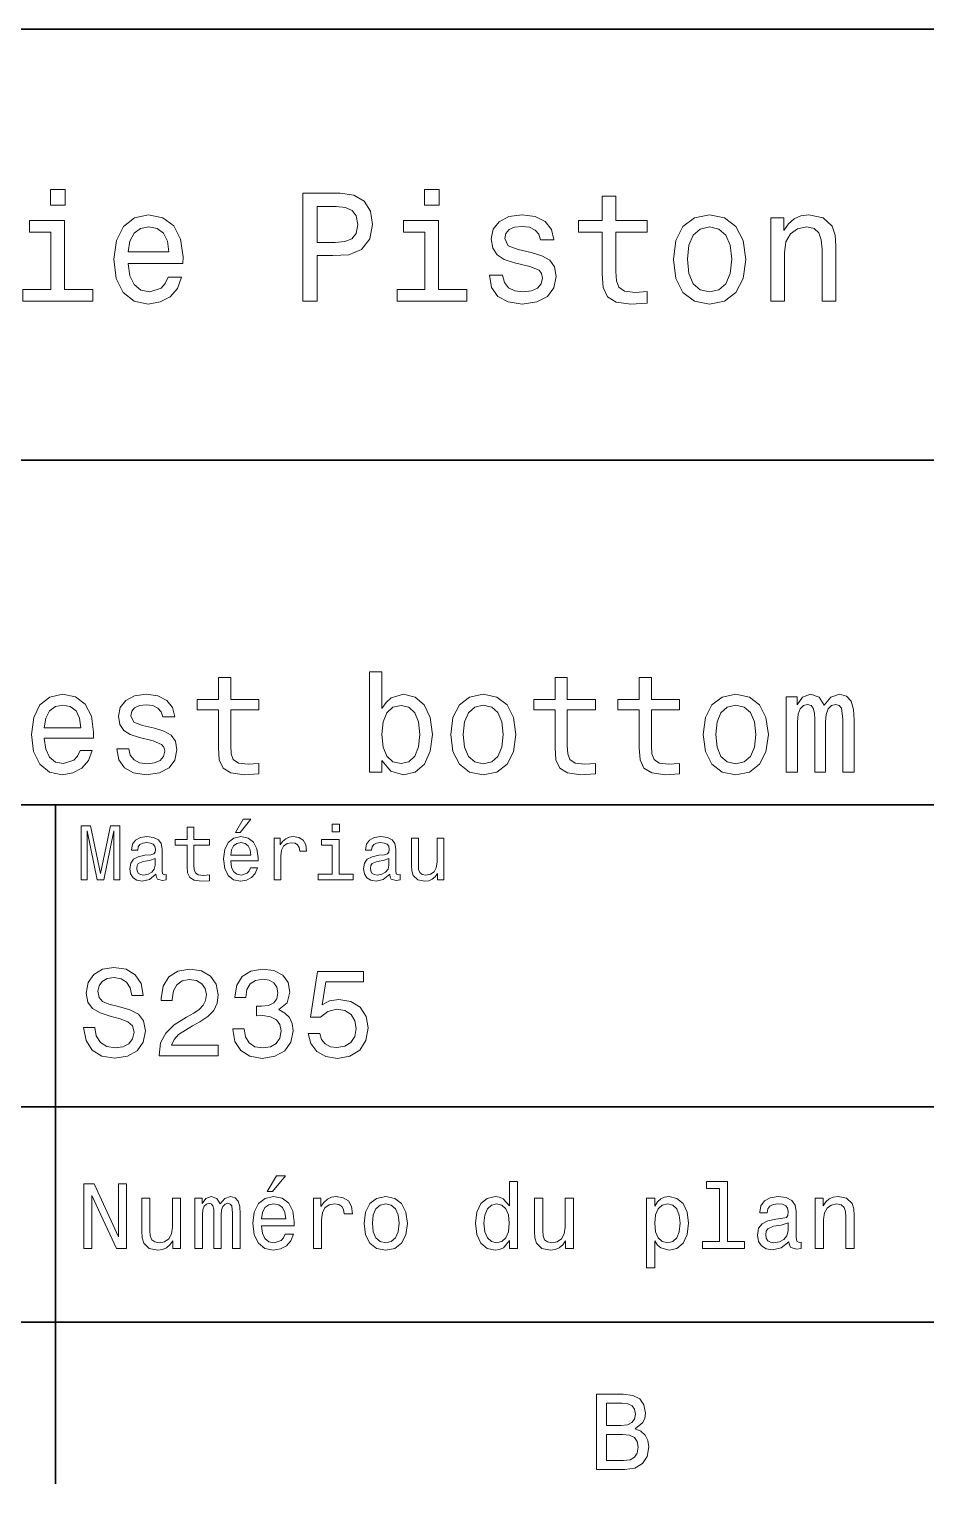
# Model space of a CAD drawing. Extents: x 0 to 420, y 0 to 297.
# Drawn here: x 313.8 to 355.4, y 2.5 to 70 of the extents above; entities that cross this region are included whole.
import ezdxf

# ---------------------------------------------------------------- set-up
doc = ezdxf.new("R2010")
doc.units = 0

msp = doc.modelspace()

# ---------------------------------------------------------------- linework, layer by layer
at = {"color": 7, "lineweight": 35}
for p, q in [((220, 70), (410, 70)), ((285, 50), (410, 50)), ((285, 34), (410, 34)), ((285, 20), (410, 20)), ((10, 10), (410, 10)), ((220, 10), (410, 10))]:
    msp.add_line(p, q, dxfattribs=at)
at = {"color": 7, "lineweight": 35, "ltscale": 0.35}
msp.add_line((315, 20), (315, 34), dxfattribs=at)
at = {"color": 7, "lineweight": 35, "ltscale": 0.25}
msp.add_line((315, 10), (315, 20), dxfattribs=at)
at = {"color": 7, "lineweight": 35, "ltscale": 0.1875}
msp.add_line((315, 10), (315, 2.5), dxfattribs=at)
at = {"color": 7, "lineweight": 13}
for points in [[(315.439484, 62.554031), (314.76944, 62.554031), (314.76944, 61.833572), (315.439484, 61.833572)], [(326.462524, 57.381123), (327.125366, 57.381123), (327.125366, 59.492073), (327.860229, 59.492073), (328.602295, 59.528095), (329.193085, 59.780258), (329.574921, 60.270172), (329.70462, 60.940201), (329.60376, 61.559795), (329.315552, 62.013687), (328.840057, 62.287464), (328.19165, 62.381123), (326.462524, 62.381123)], [(332.788177, 62.554031), (332.118164, 62.554031), (332.118164, 61.833572), (332.788177, 61.833572)], [(340.353027, 60.579971), (340.353027, 58.64193), (340.39624, 58.015129), (340.597992, 57.582851), (341.001434, 57.330688), (341.685883, 57.244236), (342.43515, 57.280258), (342.43515, 57.827808), (341.887604, 57.78458), (341.390503, 57.842216), (341.123932, 58.022331), (341.008636, 58.324928), (340.98703, 58.75), (340.98703, 60.579971), (342.43515, 60.579971), (342.43515, 61.120316), (340.98703, 61.120316), (340.98703, 62.251438), (340.353027, 62.251438), (340.353027, 61.120316), (339.257935, 61.120316), (339.257935, 60.579971)], [(328.011536, 61.76873), (328.443787, 61.725502), (328.760803, 61.588615), (328.94812, 61.336452), (329.01297, 60.940201), (328.940918, 60.522331), (328.746399, 60.270172), (328.414978, 60.140488), (327.96109, 60.104465), (327.125366, 60.104465), (327.125366, 61.76873)], [(315.417877, 57.914265), (315.417877, 61.120316), (313.789612, 61.120316), (313.789612, 60.579971), (314.783875, 60.579971), (314.783875, 57.914265), (313.48703, 57.914265), (313.48703, 57.381123), (316.729095, 57.381123), (316.729095, 57.914265)], [(318.371765, 59.131844), (320.907776, 59.131844), (320.914978, 59.427231), (320.799713, 60.255764), (320.482697, 60.875359), (319.978394, 61.25), (319.30835, 61.386887), (318.65274, 61.242794), (318.148407, 60.839336), (317.824219, 60.183716), (317.708923, 59.319164), (317.816986, 58.432995), (318.141205, 57.78458), (318.638336, 57.381123), (319.286743, 57.244236), (319.848694, 57.337894), (320.309784, 57.582851), (320.648407, 57.971901), (320.842926, 58.490631), (320.216125, 58.490631), (320.086456, 58.20245), (319.899139, 57.986309), (319.365997, 57.8134), (318.955322, 57.892651), (318.645538, 58.14481), (318.443787, 58.555473), (318.371765, 59.110229)], [(318.371765, 59.664986), (318.451019, 60.162102), (318.645538, 60.529537), (318.940918, 60.75288), (319.329956, 60.83213), (319.711823, 60.75288), (320.007202, 60.529537), (320.187317, 60.162102), (320.252167, 59.664986)], [(332.766571, 57.914265), (332.766571, 61.120316), (331.138336, 61.120316), (331.138336, 60.579971), (332.132568, 60.579971), (332.132568, 57.914265), (330.835724, 57.914265), (330.835724, 57.381123), (334.07782, 57.381123), (334.07782, 57.914265)], [(337.060516, 59.636166), (336.44812, 59.780258), (335.994232, 59.945965), (335.842926, 60.28458), (335.886169, 60.522331), (336.037476, 60.695244), (336.28241, 60.803314), (336.635437, 60.846542), (336.97406, 60.803314), (337.240631, 60.67363), (337.413544, 60.479107), (337.485596, 60.219738), (338.105194, 60.219738), (338.105194, 60.23415), (337.997131, 60.70245), (337.701721, 61.069885), (337.240631, 61.30043), (336.635437, 61.386887), (336.023041, 61.30043), (335.576355, 61.062679), (335.29538, 60.709652), (335.208923, 60.262966), (335.273773, 59.830688), (335.475494, 59.528095), (335.806915, 59.311958), (336.289612, 59.16066), (336.995667, 58.987751), (337.427948, 58.807636), (337.543213, 58.663544), (337.586456, 58.447407), (337.521606, 58.180836), (337.348694, 57.979107), (337.067719, 57.849422), (336.693085, 57.806194), (336.296814, 57.849422), (336.008636, 58.000721), (335.814117, 58.245674), (335.734863, 58.584293), (335.122467, 58.584293), (335.223328, 58.007923), (335.518738, 57.590057), (335.98703, 57.337894), (336.635437, 57.244236), (337.312683, 57.337894), (337.809814, 57.590057), (338.112396, 57.993515), (338.220459, 58.519451), (338.141205, 58.973343), (337.917877, 59.283138), (337.550415, 59.484871)], [(343.65274, 59.311958), (343.768005, 58.432995), (344.099426, 57.78458), (344.625366, 57.381123), (345.331421, 57.244236), (346.030273, 57.381123), (346.556213, 57.777374), (346.887604, 58.425793), (347.010101, 59.311958), (346.887604, 60.190922), (346.556213, 60.846542), (346.030273, 61.242794), (345.331421, 61.386887), (344.625366, 61.242794), (344.099426, 60.839336), (343.768005, 60.190922)], [(344.301147, 59.319164), (344.365997, 59.967579), (344.567719, 60.435879), (344.891937, 60.72406), (345.331421, 60.824928), (345.763702, 60.72406), (346.087891, 60.443081), (346.289612, 59.967579), (346.361664, 59.319164), (346.289612, 58.663544), (346.087891, 58.188038), (345.763702, 57.899853), (345.331421, 57.806194), (344.891937, 57.899853), (344.567719, 58.188038), (344.365997, 58.663544)], [(348.177246, 57.381123), (348.811249, 57.381123), (348.811249, 59.614552), (348.876099, 60.12608), (349.085022, 60.500717), (349.409241, 60.731266), (349.841492, 60.817722), (350.187317, 60.745674), (350.403473, 60.551151), (350.511536, 60.226944), (350.547546, 59.794666), (350.547546, 57.381123), (351.181549, 57.381123), (351.181549, 59.924351), (351.15274, 60.435879), (351.023071, 60.86095), (350.597992, 61.25), (349.93515, 61.386887), (349.567719, 61.336452), (349.257935, 61.199566), (348.991364, 60.969017), (348.78241, 60.659222), (348.78241, 61.25), (348.177246, 61.25)], [(322.550446, 38.409222), (322.550446, 36.664986), (322.589355, 36.100864), (322.770905, 35.711815), (323.134003, 35.484871), (323.75, 35.407059), (324.424347, 35.43948), (324.424347, 35.932274), (323.93158, 35.893372), (323.484161, 35.945244), (323.244232, 36.107349), (323.140503, 36.379681), (323.121033, 36.762245), (323.121033, 38.409222), (324.424347, 38.409222), (324.424347, 38.895531), (323.121033, 38.895531), (323.121033, 39.913544), (322.550446, 39.913544), (322.550446, 38.895531), (321.56485, 38.895531), (321.56485, 38.409222)], [(330.130402, 36.068443), (330.55188, 35.569164), (331.128967, 35.407059), (331.673645, 35.530258), (332.108063, 35.899857), (332.380402, 36.489914), (332.484161, 37.274494), (332.380402, 38.059078), (332.101593, 38.642651), (331.673645, 39.005764), (331.128967, 39.135445), (330.55835, 38.966858), (330.324951, 38.759365), (330.130402, 38.480545), (330.130402, 40.185879), (329.559814, 40.185879), (329.559814, 35.530258), (330.130402, 35.530258)], [(338.164276, 38.409222), (338.164276, 36.664986), (338.203186, 36.100864), (338.384735, 35.711815), (338.747833, 35.484871), (339.363831, 35.407059), (340.038177, 35.43948), (340.038177, 35.932274), (339.54541, 35.893372), (339.097992, 35.945244), (338.858063, 36.107349), (338.754333, 36.379681), (338.734863, 36.762245), (338.734863, 38.409222), (340.038177, 38.409222), (340.038177, 38.895531), (338.734863, 38.895531), (338.734863, 39.913544), (338.164276, 39.913544), (338.164276, 38.895531), (337.17868, 38.895531), (337.17868, 38.409222)], [(342.067719, 38.409222), (342.067719, 36.664986), (342.106628, 36.100864), (342.288177, 35.711815), (342.651306, 35.484871), (343.267303, 35.407059), (343.94165, 35.43948), (343.94165, 35.932274), (343.448853, 35.893372), (343.001434, 35.945244), (342.761536, 36.107349), (342.657776, 36.379681), (342.638336, 36.762245), (342.638336, 38.409222), (343.94165, 38.409222), (343.94165, 38.895531), (342.638336, 38.895531), (342.638336, 39.913544), (342.067719, 39.913544), (342.067719, 38.895531), (341.082153, 38.895531), (341.082153, 38.409222)], [(314.477661, 37.105907), (316.760101, 37.105907), (316.766571, 37.371758), (316.662842, 38.117435), (316.377533, 38.675072), (315.923645, 39.012245), (315.320618, 39.135445), (314.73056, 39.005764), (314.276672, 38.642651), (313.984863, 38.052593), (313.881134, 37.274494), (313.978394, 36.476944), (314.270172, 35.893372), (314.71759, 35.530258), (315.301147, 35.407059), (315.806915, 35.491352), (316.221924, 35.711815), (316.526672, 36.061958), (316.701752, 36.528816), (316.137604, 36.528816), (316.020905, 36.269451), (315.852325, 36.074928), (315.372498, 35.919308), (315.002899, 35.990631), (314.72406, 36.217579), (314.542511, 36.587173), (314.477661, 37.086452)], [(314.477661, 37.585735), (314.549011, 38.033138), (314.72406, 38.363831), (314.989929, 38.564842), (315.340057, 38.636166), (315.683716, 38.564842), (315.949585, 38.363831), (316.111694, 38.033138), (316.170044, 37.585735)], [(319.587189, 37.559795), (319.036041, 37.68948), (318.627533, 37.838615), (318.491364, 38.143372), (318.530273, 38.357346), (318.666443, 38.512966), (318.886902, 38.610229), (319.20462, 38.649136), (319.509369, 38.610229), (319.749298, 38.493515), (319.904907, 38.318443), (319.969757, 38.085014), (320.527374, 38.085014), (320.527374, 38.09798), (320.430115, 38.519451), (320.164276, 38.850143), (319.749298, 39.057636), (319.20462, 39.135445), (318.653473, 39.057636), (318.251465, 38.843658), (317.998566, 38.525936), (317.920746, 38.123917), (317.979126, 37.734871), (318.160675, 37.462536), (318.458954, 37.268009), (318.893372, 37.131844), (319.528839, 36.976223), (319.917877, 36.814121), (320.021606, 36.684437), (320.060516, 36.489914), (320.002167, 36.25), (319.846558, 36.068443), (319.593658, 35.951729), (319.2565, 35.912823), (318.899872, 35.951729), (318.640503, 36.087894), (318.465424, 36.308357), (318.394104, 36.61311), (317.842957, 36.61311), (317.933716, 36.094379), (318.199585, 35.7183), (318.621033, 35.491352), (319.20462, 35.407059), (319.814117, 35.491352), (320.261536, 35.7183), (320.533875, 36.081409), (320.631134, 36.554752), (320.559814, 36.963257), (320.358795, 37.242073), (320.028107, 37.42363)], [(331.900574, 37.274494), (331.835754, 36.690922), (331.660675, 36.262966), (331.381836, 36.003601), (331.031708, 35.919308), (330.649139, 36.003601), (330.370331, 36.262966), (330.195251, 36.684437), (330.136902, 37.274494), (330.195251, 37.858067), (330.370331, 38.279537), (330.649139, 38.532421), (331.031708, 38.623199), (331.381836, 38.532421), (331.660675, 38.273052), (331.835754, 37.851585)], [(333.327087, 37.268009), (333.430847, 36.476944), (333.729126, 35.893372), (334.202454, 35.530258), (334.837891, 35.407059), (335.466858, 35.530258), (335.940216, 35.886887), (336.238464, 36.470459), (336.348694, 37.268009), (336.238464, 38.059078), (335.940216, 38.649136), (335.466858, 39.005764), (334.837891, 39.135445), (334.202454, 39.005764), (333.729126, 38.642651), (333.430847, 38.059078)], [(333.910675, 37.274494), (333.969025, 37.858067), (334.150574, 38.279537), (334.442383, 38.538902), (334.837891, 38.629681), (335.226959, 38.538902), (335.518738, 38.286022), (335.700287, 37.858067), (335.765137, 37.274494), (335.700287, 36.684437), (335.518738, 36.256481), (335.226959, 35.997116), (334.837891, 35.912823), (334.442383, 35.997116), (334.150574, 36.256481), (333.969025, 36.684437)], [(345.037476, 37.268009), (345.141205, 36.476944), (345.439484, 35.893372), (345.912842, 35.530258), (346.548279, 35.407059), (347.177246, 35.530258), (347.650574, 35.886887), (347.948853, 36.470459), (348.059082, 37.268009), (347.948853, 38.059078), (347.650574, 38.649136), (347.177246, 39.005764), (346.548279, 39.135445), (345.912842, 39.005764), (345.439484, 38.642651), (345.141205, 38.059078)], [(345.621033, 37.274494), (345.679382, 37.858067), (345.860962, 38.279537), (346.15274, 38.538902), (346.548279, 38.629681), (346.937317, 38.538902), (347.229126, 38.286022), (347.410675, 37.858067), (347.475525, 37.274494), (347.410675, 36.684437), (347.229126, 36.256481), (346.937317, 35.997116), (346.548279, 35.912823), (346.15274, 35.997116), (345.860962, 36.256481), (345.679382, 36.684437)], [(348.882568, 35.530258), (349.407776, 35.530258), (349.407776, 37.858067), (349.440216, 38.208214), (349.537476, 38.461094), (349.686615, 38.610229), (349.881134, 38.668587), (350.036743, 38.616714), (350.140503, 38.48703), (350.192383, 38.266571), (350.211823, 37.974781), (350.211823, 35.530258), (350.70462, 35.530258), (350.70462, 37.858067), (350.73703, 38.201729), (350.83429, 38.454609), (350.989929, 38.610229), (351.184448, 38.668587), (351.340057, 38.616714), (351.443817, 38.48703), (351.508636, 37.974781), (351.508636, 35.530258), (352.033875, 35.530258), (352.033875, 37.935879), (352.001434, 38.435158), (351.897705, 38.817722), (351.690216, 39.051151), (351.353027, 39.135445), (350.957489, 39.005764), (350.65274, 38.629681), (350.412842, 38.999279), (350.010803, 39.135445), (349.641205, 39.005764), (349.388336, 38.642651), (349.388336, 39.012245), (348.882568, 39.012245)], [(323.341492, 32.728386), (323.554047, 32.728386), (324.054749, 33.340778), (323.701721, 33.340778)], [(328.161377, 33.117435), (327.826355, 33.117435), (327.826355, 32.757202), (328.161377, 32.757202)], [(316.183716, 30.530979), (316.46109, 30.530979), (316.46109, 32.80043), (316.929382, 30.530979), (317.239197, 30.530979), (317.703888, 32.80043), (317.703888, 30.530979), (317.984863, 30.530979), (317.984863, 33.030979), (317.54538, 33.030979), (317.08429, 30.826368), (316.626801, 33.030979), (316.183716, 33.030979)], [(319.656342, 30.78314), (319.656342, 30.772333), (319.674347, 30.649855), (319.728394, 30.5634), (319.955322, 30.494957), (320.131836, 30.523775), (320.131836, 30.768732), (320.056183, 30.757925), (319.955322, 30.804754), (319.937317, 30.948847), (319.937317, 31.950287), (319.894104, 32.206051), (319.768005, 32.386166), (319.548279, 32.494236), (319.238464, 32.533859), (318.935883, 32.490635), (318.712524, 32.368156), (318.572052, 32.177231), (318.525208, 31.925072), (318.525208, 31.903458), (318.809784, 31.903458), (318.835022, 32.054756), (318.914276, 32.162823), (319.043945, 32.227665), (319.227661, 32.25288), (319.404175, 32.234871), (319.530273, 32.180836), (319.605896, 32.087173), (319.631134, 31.957493), (319.61673, 31.806194), (319.559082, 31.730547), (319.414978, 31.694523), (319.144806, 31.665705), (318.835022, 31.600864), (318.615265, 31.48559), (318.485596, 31.305475), (318.445953, 31.038904), (318.481995, 30.801151), (318.593658, 30.62464), (318.773773, 30.512968), (319.022339, 30.473343), (319.357361, 30.54899)], [(321.100861, 32.130402), (321.100861, 31.161383), (321.122467, 30.847982), (321.223328, 30.631844), (321.425079, 30.505762), (321.767303, 30.462536), (322.141937, 30.480547), (322.141937, 30.754322), (321.868164, 30.732708), (321.619598, 30.761526), (321.486298, 30.851583), (321.42868, 31.002882), (321.417877, 31.215418), (321.417877, 32.130402), (322.141937, 32.130402), (322.141937, 32.400574), (321.417877, 32.400574), (321.417877, 32.966137), (321.100861, 32.966137), (321.100861, 32.400574), (320.553314, 32.400574), (320.553314, 32.130402)], [(323.121765, 31.40634), (324.389771, 31.40634), (324.393372, 31.554033), (324.335724, 31.9683), (324.177246, 32.278099), (323.925079, 32.465416), (323.590057, 32.533859), (323.262238, 32.461815), (323.010101, 32.260086), (322.847992, 31.932276), (322.790344, 31.5), (322.844391, 31.056915), (323.00647, 30.732708), (323.255035, 30.530979), (323.579254, 30.462536), (323.860229, 30.509365), (324.09079, 30.631844), (324.260101, 30.826368), (324.357361, 31.085733), (324.043945, 31.085733), (323.979095, 30.941643), (323.885437, 30.833572), (323.618866, 30.747118), (323.413544, 30.786743), (323.258636, 30.912823), (323.157776, 31.118155), (323.121765, 31.395533)], [(325.131836, 30.530979), (325.448853, 30.530979), (325.448853, 31.636887), (325.481262, 31.903458), (325.578522, 32.094379), (325.73703, 32.209652), (325.949554, 32.249279), (326.108063, 32.224064), (326.226959, 32.152016), (326.298981, 32.029537), (326.324219, 31.863832), (326.644806, 31.863832), (326.601593, 32.155621), (326.482697, 32.364552), (326.284576, 32.490635), (326.014404, 32.533859), (325.830688, 32.505043), (325.67218, 32.432995), (325.531708, 32.310516), (325.420044, 32.144814), (325.420044, 32.465416), (325.131836, 32.465416)], [(328.150574, 30.79755), (328.150574, 32.400574), (327.336456, 32.400574), (327.336456, 32.130402), (327.833588, 32.130402), (327.833588, 30.79755), (327.18515, 30.79755), (327.18515, 30.530979), (328.806183, 30.530979), (328.806183, 30.79755)], [(330.499268, 30.78314), (330.499268, 30.772333), (330.517303, 30.649855), (330.57132, 30.5634), (330.798279, 30.494957), (330.974792, 30.523775), (330.974792, 30.768732), (330.899139, 30.757925), (330.798279, 30.804754), (330.780273, 30.948847), (330.780273, 31.950287), (330.73703, 32.206051), (330.610962, 32.386166), (330.391205, 32.494236), (330.081421, 32.533859), (329.778809, 32.490635), (329.555481, 32.368156), (329.414978, 32.177231), (329.368164, 31.925072), (329.368164, 31.903458), (329.65274, 31.903458), (329.677948, 32.054756), (329.757202, 32.162823), (329.886902, 32.227665), (330.070618, 32.25288), (330.247131, 32.234871), (330.373199, 32.180836), (330.448853, 32.087173), (330.47406, 31.957493), (330.459656, 31.806194), (330.402008, 31.730547), (330.257935, 31.694523), (329.987762, 31.665705), (329.677948, 31.600864), (329.458221, 31.48559), (329.328522, 31.305475), (329.28891, 31.038904), (329.324921, 30.801151), (329.436584, 30.62464), (329.616699, 30.512968), (329.865265, 30.473343), (330.200287, 30.54899)], [(333.010071, 32.465416), (332.693085, 32.465416), (332.693085, 31.348703), (332.657074, 31.089336), (332.552582, 30.902016), (332.390503, 30.786743), (332.177948, 30.750719), (332.008636, 30.779539), (331.900574, 30.865993), (331.839325, 31.013687), (331.824921, 31.222622), (331.824921, 32.465416), (331.507935, 32.465416), (331.507935, 31.193804), (331.518738, 30.93804), (331.587189, 30.725504), (331.796112, 30.530979), (332.131134, 30.462536), (332.311249, 30.487751), (332.466125, 30.552593), (332.599426, 30.664265), (332.707489, 30.826368), (332.707489, 30.530979), (333.010071, 30.530979)], [(323.121765, 31.672911), (323.161377, 31.921469), (323.258636, 32.105186), (323.406342, 32.216858), (323.600861, 32.256485), (323.791779, 32.216858), (323.939484, 32.105186), (324.029541, 31.921469), (324.061951, 31.672911)], [(319.620331, 31.208212), (319.577087, 31.020893), (319.461823, 30.876801), (319.28891, 30.78314), (319.076355, 30.750719), (318.939484, 30.768732), (318.842224, 30.826368), (318.780975, 30.927233), (318.76297, 31.067722), (318.777374, 31.193804), (318.835022, 31.283861), (319.065552, 31.384726), (319.357361, 31.427954), (319.620331, 31.514408)], [(330.463257, 31.208212), (330.420044, 31.020893), (330.304749, 30.876801), (330.131836, 30.78314), (329.919312, 30.750719), (329.78241, 30.768732), (329.68515, 30.826368), (329.623932, 30.927233), (329.605896, 31.067722), (329.620331, 31.193804), (329.677948, 31.283861), (329.908508, 31.384726), (330.200287, 31.427954), (330.463257, 31.514408)], [(316.824219, 23.680117), (316.299713, 23.680117), (316.414978, 23.069164), (316.703156, 22.619596), (317.146973, 22.348703), (317.746399, 22.250721), (318.340057, 22.342941), (318.783875, 22.596542), (319.066284, 22.994238), (319.170044, 23.518732), (319.083588, 23.991356), (318.841492, 24.296831), (318.449554, 24.49856), (317.925079, 24.648417), (317.475494, 24.757925), (317.181549, 24.884727), (317.014404, 25.069164), (316.962524, 25.357349), (317.014404, 25.616714), (317.164276, 25.812681), (317.394806, 25.945246), (317.711823, 25.991356), (318.034576, 25.933718), (318.288177, 25.778099), (318.455322, 25.518732), (318.536011, 25.167149), (319.060516, 25.167149), (319.060516, 25.178675), (318.968292, 25.720463), (318.697418, 26.12392), (318.270905, 26.377522), (317.694519, 26.463978), (317.175781, 26.377522), (316.772339, 26.135448), (316.51297, 25.760807), (316.420746, 25.276657), (316.495667, 24.844381), (316.714691, 24.550434), (317.060516, 24.354467), (317.533142, 24.204613), (318, 24.072046), (318.351593, 23.945246), (318.56485, 23.760807), (318.639771, 23.461096), (318.570618, 23.155621), (318.391937, 22.925074), (318.121033, 22.780981), (317.76944, 22.734871), (317.377533, 22.798271), (317.07782, 22.98271), (316.887604, 23.282421)], [(319.798279, 22.360231), (322.547546, 22.360231), (322.547546, 22.855909), (320.374634, 22.855909), (320.495667, 23.126802), (320.703156, 23.351585), (321.342926, 23.760807), (321.682983, 23.933718), (322.063416, 24.181557), (322.33429, 24.469742), (322.489899, 24.809799), (322.547546, 25.195967), (322.449554, 25.680117), (322.17868, 26.06052), (321.763702, 26.302595), (321.227661, 26.38905), (320.674347, 26.291067), (320.253601, 26.020174), (319.982697, 25.587896), (319.890503, 25.017292), (319.890503, 24.9366), (320.414978, 24.9366), (320.414978, 24.98271), (320.466858, 25.374641), (320.622467, 25.662825), (320.870331, 25.847263), (321.198853, 25.910664), (321.533142, 25.853027), (321.780975, 25.708935), (321.942352, 25.48415), (322, 25.201729), (321.959656, 24.9366), (321.850159, 24.711817), (321.66571, 24.51585), (321.412109, 24.342941), (321.072052, 24.158503), (320.507202, 23.801153), (320.109497, 23.42075), (319.873199, 22.959656), (319.798279, 22.377522)], [(323.221893, 23.616716), (323.221893, 23.57637), (323.314117, 23.023056), (323.585022, 22.60807), (324.011536, 22.342941), (324.576355, 22.244957), (325.175781, 22.342941), (325.625366, 22.596542), (325.913544, 23), (326.017303, 23.518732), (325.971191, 23.858791), (325.844391, 24.135448), (325.636902, 24.348703), (325.360229, 24.504324), (325.734863, 24.815563), (325.867432, 25.311239), (325.780975, 25.760807), (325.533142, 26.100864), (325.129669, 26.314121), (324.576355, 26.38905), (324.057648, 26.296831), (323.659943, 26.043228), (323.400574, 25.639771), (323.314117, 25.103746), (323.314117, 25.063402), (323.827087, 25.063402), (323.873199, 25.432278), (324.023041, 25.697407), (324.265137, 25.858791), (324.605194, 25.916428), (324.904907, 25.870317), (325.123932, 25.749281), (325.25647, 25.553314), (325.30835, 25.288185), (325.25647, 25.005764), (325.118164, 24.815563), (324.876068, 24.700289), (324.547546, 24.665707), (324.322754, 24.671471), (324.322754, 24.216139), (324.605194, 24.227667), (324.968292, 24.175793), (325.239197, 24.037464), (325.400574, 23.812681), (325.458221, 23.518732), (325.394806, 23.184439), (325.227661, 22.9366), (324.962524, 22.780981), (324.610962, 22.729107), (324.247833, 22.786745), (323.982697, 22.959656), (323.815552, 23.236313), (323.752167, 23.616716)], [(326.714691, 23.40346), (326.841492, 22.930836), (327.123932, 22.56196), (327.53891, 22.331413), (328.069153, 22.244957), (328.651306, 22.348703), (329.106628, 22.631124), (329.394806, 23.080692), (329.504333, 23.657061), (329.406342, 24.193085), (329.129669, 24.613834), (328.697418, 24.884727), (328.138336, 24.98271), (327.706055, 24.913546), (327.371765, 24.723343), (327.533142, 25.801153), (329.285309, 25.801153), (329.285309, 26.273777), (327.146973, 26.273777), (326.829956, 24.152739), (327.291077, 24.152739), (327.625366, 24.423632), (328.05188, 24.521614), (328.420746, 24.458214), (328.703156, 24.273777), (328.881836, 23.991356), (328.945251, 23.628242), (328.881836, 23.265131), (328.697418, 22.98271), (328.414978, 22.804035), (328.05188, 22.740635), (327.746399, 22.780981), (327.510071, 22.913546), (327.337189, 23.121038), (327.250732, 23.40346)], [(316.315552, 13.428675), (316.674347, 13.428675), (316.674347, 15.888329), (317.824219, 13.428675), (318.286743, 13.428675), (318.286743, 16.428675), (317.923645, 16.428675), (317.923645, 13.969021), (316.786743, 16.428675), (316.315552, 16.428675)], [(324.809814, 16.065563), (325.06485, 16.065563), (325.66571, 16.800432), (325.242065, 16.800432)], [(336.048981, 13.787464), (336.048981, 13.428675), (336.429382, 13.428675), (336.429382, 16.532421), (336.053314, 16.532421), (336.053314, 15.395534), (335.763702, 15.724064), (335.586456, 15.801874), (335.383301, 15.832133), (335.015839, 15.745678), (334.73056, 15.503603), (334.544678, 15.114553), (334.479828, 14.591499), (334.544678, 14.068444), (334.73056, 13.675073), (335.015839, 13.428675), (335.383301, 13.346542), (335.586456, 13.376801), (335.768005, 13.454611)], [(345.788177, 16.212536), (345.788177, 13.748559), (345.005768, 13.748559), (345.005768, 13.428675), (346.946686, 13.428675), (346.946686, 13.748559), (346.168579, 13.748559), (346.168579, 16.532421), (345.19165, 16.532421), (345.19165, 16.212536)], [(320.798279, 15.75), (320.417877, 15.75), (320.417877, 14.409943), (320.374634, 14.098703), (320.249268, 13.873919), (320.054749, 13.735591), (319.799713, 13.692364), (319.596527, 13.726946), (319.466858, 13.830692), (319.393372, 14.007925), (319.376068, 14.258646), (319.376068, 15.75), (318.995667, 15.75), (318.995667, 14.224064), (319.008636, 13.917148), (319.09079, 13.662104), (319.341492, 13.428675), (319.74353, 13.346542), (319.959656, 13.376801), (320.145538, 13.454611), (320.305481, 13.588617), (320.43515, 13.783141), (320.43515, 13.428675), (320.798279, 13.428675)], [(321.459656, 13.428675), (321.809784, 13.428675), (321.809784, 14.980548), (321.831421, 15.213978), (321.89624, 15.382565), (321.995667, 15.481989), (322.125366, 15.520894), (322.229095, 15.486312), (322.298279, 15.399857), (322.332855, 15.252882), (322.345825, 15.058358), (322.345825, 13.428675), (322.674347, 13.428675), (322.674347, 14.980548), (322.695953, 15.209655), (322.760803, 15.378242), (322.864563, 15.481989), (322.994232, 15.520894), (323.097992, 15.486312), (323.167145, 15.399857), (323.210388, 15.058358), (323.210388, 13.428675), (323.560516, 13.428675), (323.560516, 15.032421), (323.53891, 15.365274), (323.469727, 15.620317), (323.331421, 15.775937), (323.106628, 15.832133), (322.842926, 15.745678), (322.639771, 15.494957), (322.479828, 15.741355), (322.211823, 15.832133), (321.965424, 15.745678), (321.796844, 15.503603), (321.796844, 15.75), (321.459656, 15.75)], [(324.546112, 14.479107), (326.067719, 14.479107), (326.072052, 14.656341), (326.002869, 15.153459), (325.812683, 15.525217), (325.510101, 15.75), (325.108063, 15.832133), (324.714691, 15.745678), (324.412109, 15.503603), (324.21759, 15.110231), (324.148407, 14.591499), (324.213257, 14.059798), (324.407776, 13.67075), (324.706055, 13.428675), (325.095093, 13.346542), (325.432281, 13.402739), (325.708923, 13.549712), (325.912109, 13.783141), (326.028809, 14.09438), (325.65274, 14.09438), (325.574921, 13.92147), (325.462524, 13.791787), (325.142639, 13.688041), (324.89624, 13.735591), (324.710388, 13.886888), (324.589325, 14.133286), (324.546112, 14.466139)], [(326.958221, 13.428675), (327.338623, 13.428675), (327.338623, 14.755764), (327.377533, 15.075649), (327.494232, 15.304755), (327.684448, 15.443084), (327.939484, 15.490635), (328.129669, 15.460375), (328.272339, 15.373919), (328.358795, 15.226946), (328.389038, 15.028098), (328.773773, 15.028098), (328.721893, 15.378242), (328.579254, 15.628963), (328.341492, 15.78026), (328.017303, 15.832133), (327.796844, 15.797551), (327.606628, 15.711096), (327.438049, 15.564121), (327.304047, 15.365274), (327.304047, 15.75), (326.958221, 15.75)], [(329.305481, 14.587176), (329.374634, 14.059798), (329.573486, 13.67075), (329.889038, 13.428675), (330.312683, 13.346542), (330.731995, 13.428675), (331.047546, 13.666427), (331.246399, 14.055476), (331.319885, 14.587176), (331.246399, 15.114553), (331.047546, 15.507925), (330.731995, 15.745678), (330.312683, 15.832133), (329.889038, 15.745678), (329.573486, 15.503603), (329.374634, 15.114553)], [(339.014404, 15.75), (338.634003, 15.75), (338.634003, 14.409943), (338.59079, 14.098703), (338.465424, 13.873919), (338.270905, 13.735591), (338.015839, 13.692364), (337.812683, 13.726946), (337.682983, 13.830692), (337.609497, 14.007925), (337.592224, 14.258646), (337.592224, 15.75), (337.211823, 15.75), (337.211823, 14.224064), (337.224792, 13.917148), (337.306915, 13.662104), (337.557648, 13.428675), (337.959656, 13.346542), (338.175781, 13.376801), (338.361664, 13.454611), (338.521606, 13.588617), (338.651306, 13.783141), (338.651306, 13.428675), (339.014404, 13.428675)], [(342.788177, 15.391211), (342.788177, 15.75), (342.407776, 15.75), (342.407776, 12.529539), (342.788177, 12.529539), (342.788177, 13.783141), (342.92218, 13.579971), (343.073486, 13.445966), (343.453888, 13.346542), (343.817017, 13.428675), (344.102295, 13.675073), (344.288177, 14.064121), (344.357361, 14.591499), (344.288177, 15.114553), (344.102295, 15.503603), (343.817017, 15.745678), (343.453888, 15.832133), (343.246399, 15.806196), (343.069153, 15.724064), (342.917877, 15.585735)], [(349.01297, 13.731268), (349.01297, 13.7183), (349.034576, 13.571326), (349.099426, 13.46758), (349.371765, 13.385448), (349.583588, 13.42003), (349.583588, 13.713977), (349.492798, 13.701009), (349.371765, 13.757205), (349.350159, 13.930116), (349.350159, 15.131845), (349.298279, 15.438761), (349.146973, 15.6549), (348.883301, 15.784582), (348.511536, 15.832133), (348.148407, 15.78026), (347.880402, 15.633286), (347.711823, 15.404179), (347.65564, 15.101585), (347.65564, 15.075649), (347.997131, 15.075649), (348.027374, 15.257205), (348.122498, 15.386889), (348.278107, 15.464698), (348.498566, 15.494957), (348.710388, 15.473343), (348.861664, 15.408502), (348.952454, 15.29611), (348.982727, 15.140491), (348.965424, 14.958934), (348.896271, 14.868156), (348.723358, 14.824928), (348.399139, 14.790346), (348.027374, 14.712537), (347.763702, 14.574208), (347.608063, 14.358069), (347.560516, 14.038185), (347.60376, 13.752882), (347.737762, 13.541066), (347.953888, 13.407061), (348.252167, 13.35951), (348.654175, 13.450289)], [(350.236328, 13.428675), (350.61673, 13.428675), (350.61673, 14.768732), (350.65564, 15.075649), (350.780975, 15.300432), (350.975525, 15.438761), (351.234863, 15.490635), (351.442383, 15.447407), (351.572052, 15.330692), (351.636902, 15.136168), (351.658508, 14.876801), (351.658508, 13.428675), (352.03891, 13.428675), (352.03891, 14.954612), (352.021606, 15.261528), (351.943817, 15.516571), (351.688782, 15.75), (351.291077, 15.832133), (351.070618, 15.801874), (350.884735, 15.719741), (350.724792, 15.581412), (350.599426, 15.395534), (350.599426, 15.75), (350.236328, 15.75)], [(324.546112, 14.798992), (324.593658, 15.097262), (324.710388, 15.317724), (324.887604, 15.45173), (325.121033, 15.49928), (325.350159, 15.45173), (325.527374, 15.317724), (325.635437, 15.097262), (325.674347, 14.798992)], [(329.694519, 14.591499), (329.733429, 14.980548), (329.854462, 15.261528), (330.048981, 15.434439), (330.312683, 15.494957), (330.572052, 15.434439), (330.766571, 15.26585), (330.887604, 14.980548), (330.930847, 14.591499), (330.887604, 14.198127), (330.766571, 13.912825), (330.572052, 13.739914), (330.312683, 13.683718), (330.048981, 13.739914), (329.854462, 13.912825), (329.733429, 14.198127)], [(335.44812, 15.490635), (335.698853, 15.430116), (335.889038, 15.261528), (336.001434, 14.980548), (336.044678, 14.591499), (336.001434, 14.198127), (335.889038, 13.917148), (335.698853, 13.744237), (335.44812, 13.688041), (335.210388, 13.744237), (335.028809, 13.917148), (334.907776, 14.20245), (334.868866, 14.591499), (334.907776, 14.976225), (335.028809, 15.257205), (335.210388, 15.430116)], [(343.389038, 13.688041), (343.134003, 13.744237), (342.94812, 13.917148), (342.831421, 14.198127), (342.792511, 14.591499), (342.831421, 14.980548), (342.94812, 15.261528), (343.134003, 15.430116), (343.389038, 15.490635), (343.622498, 15.430116), (343.80835, 15.257205), (343.925079, 14.976225), (343.968292, 14.591499), (343.925079, 14.20245), (343.80835, 13.917148), (343.622498, 13.744237)], [(348.969757, 14.241355), (348.917877, 14.016571), (348.779541, 13.84366), (348.572052, 13.731268), (348.317017, 13.692364), (348.15274, 13.713977), (348.036041, 13.783141), (347.962555, 13.904179), (347.940918, 14.072767), (347.958221, 14.224064), (348.027374, 14.332133), (348.304047, 14.453171), (348.654175, 14.505044), (348.969757, 14.60879)], [(341.880402, 5.057997), (342.233429, 5.350504), (342.324219, 5.54719), (342.354462, 5.789265), (342.28891, 6.167507), (342.092224, 6.439841), (341.774506, 6.606268), (341.330688, 6.666787), (340.085022, 6.666787), (340.085022, 3.166787), (341.401306, 3.166787), (341.870331, 3.237392), (342.218292, 3.444164), (342.43515, 3.771974), (342.510803, 4.215778), (342.465424, 4.513329), (342.344391, 4.760447), (342.147705, 4.942003)], [(341.234863, 5.214337), (340.549011, 5.214337), (340.549011, 6.248199), (341.275208, 6.248199), (341.547546, 6.217939), (341.739197, 6.127161), (341.855194, 5.970821), (341.895538, 5.738832), (341.850159, 5.506845), (341.729126, 5.345461), (341.522339, 5.244596)], [(341.345825, 3.585375), (340.549011, 3.585375), (340.549011, 4.790706), (341.300446, 4.790706), (341.618164, 4.755404), (341.845093, 4.649496), (341.981262, 4.467939), (342.026672, 4.205691), (341.981262, 3.928314), (341.855194, 3.736671), (341.643372, 3.620677)]]:
    msp.add_lwpolyline(points, close=True, dxfattribs=at)

doc.saveas('drawing.dxf')
